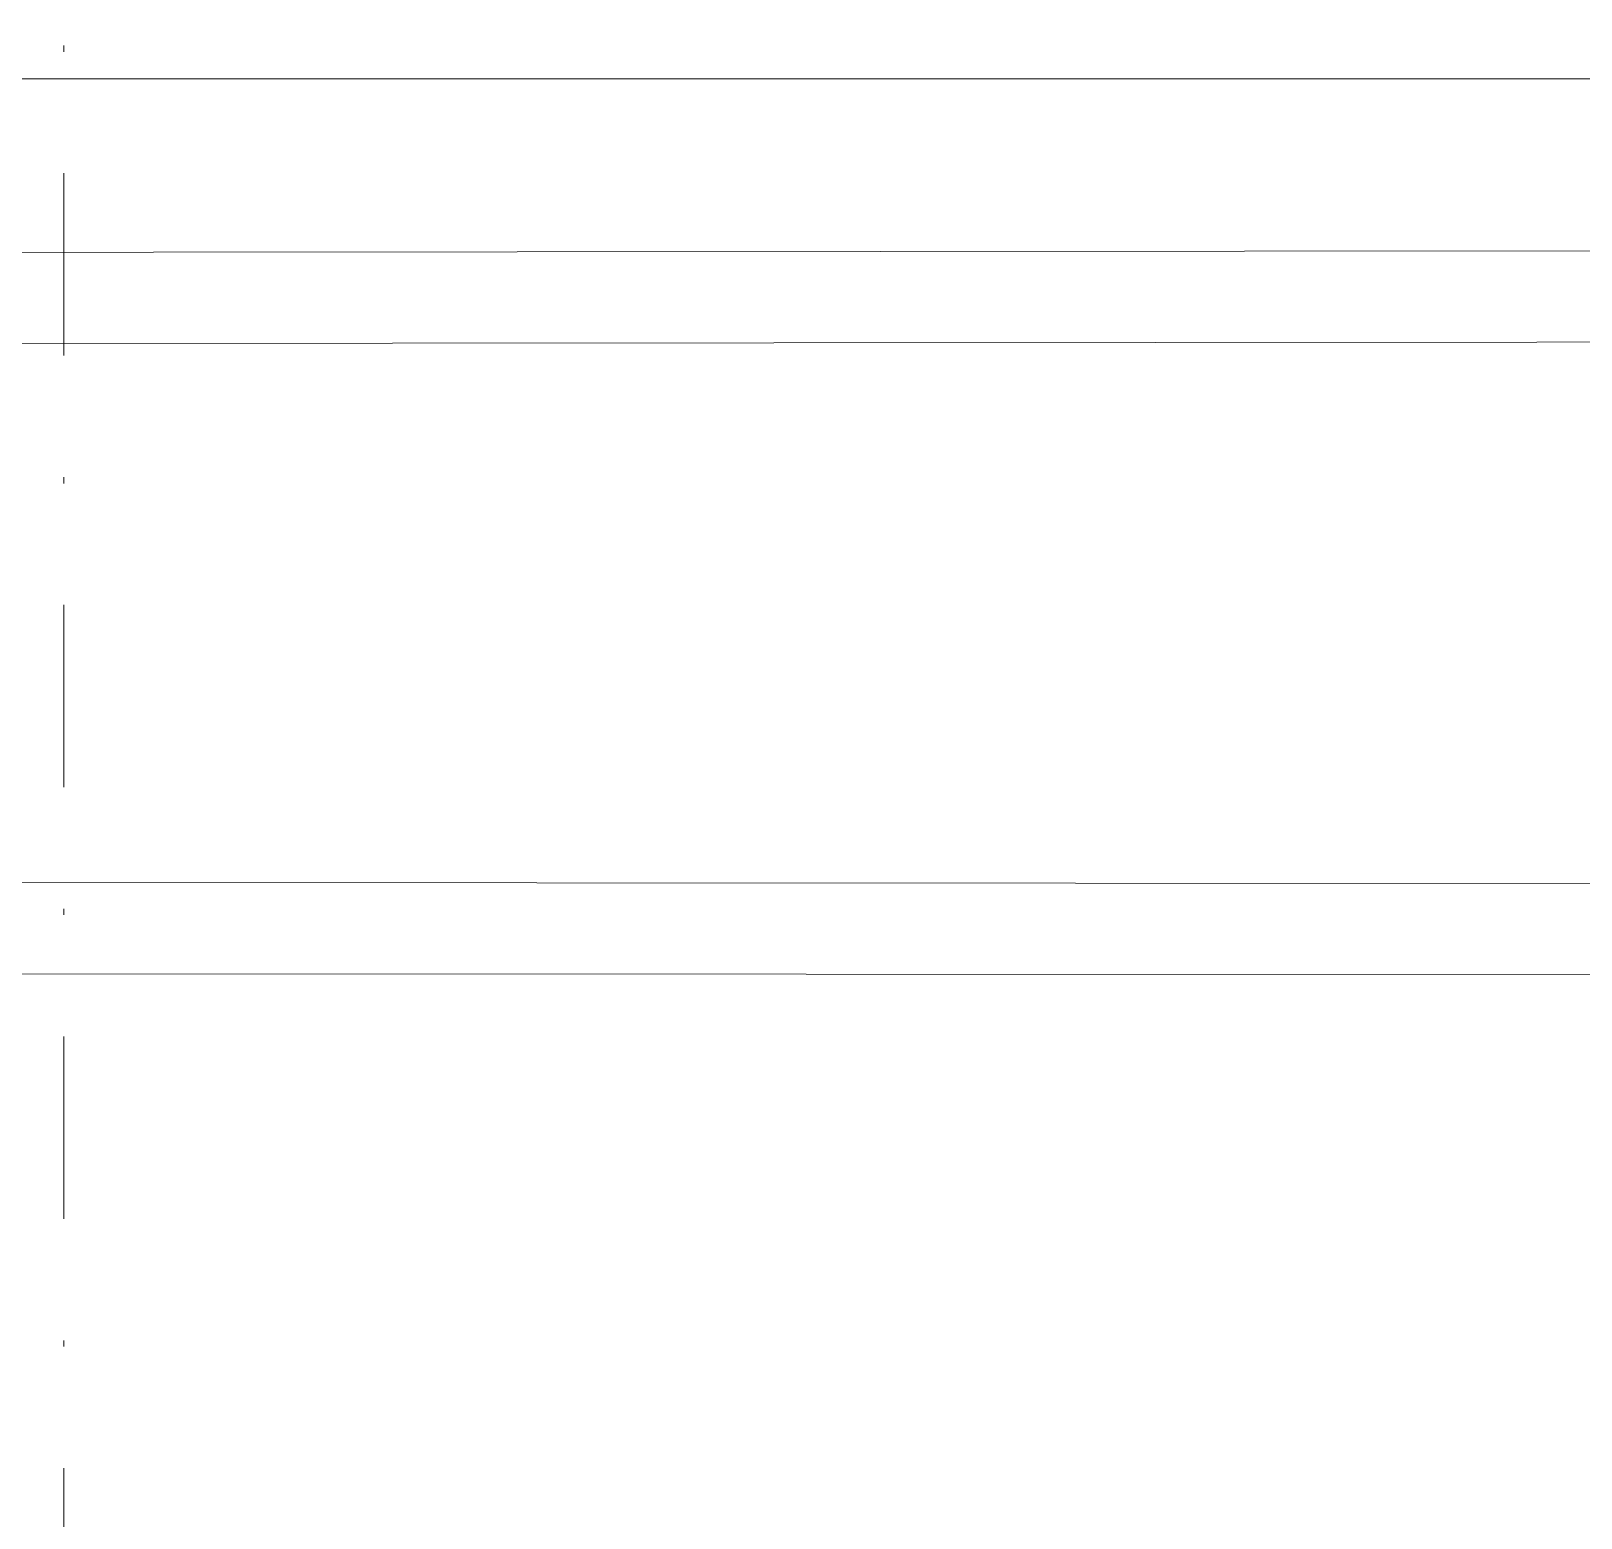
# Model space of a CAD drawing. Header units: millimetres. Extents: x 1010 to 1494, y -119 to 564.
# Drawn here: x 1383.78 to 1409.26, y 509.81 to 534.27 of the extents above; entities that cross this region are included whole.
import ezdxf

# ---------------------------------------------------------------- set-up
doc = ezdxf.new("R2010")
doc.units = ezdxf.units.MM
doc.linetypes.add('CENTER', pattern=[0.7, 0.3, -0.2, 0, -0.2])
doc.layers.add('20', color=6, linetype='Continuous', lineweight=9)
doc.layers.add('80', color=1, linetype='Continuous', lineweight=9)

msp = doc.modelspace()

# ---------------------------------------------------------------- linework, layer by layer
at = {"layer": '20'}
for p, q in [((1372.99104, 520.26778), (1433.6233, 520.23993)), ((1372.99236, 518.76778), (1433.6233, 518.73993))]:
    msp.add_line(p, q, dxfattribs=at)
msp.add_lwpolyline([(1433.6233, 529.17507), (1314.45201, 529.0698, -0.3700918), (1312.53416, 530.77513), (1312.54031, 533.48476)], format="xyb", dxfattribs=at)
msp.add_lwpolyline([(1433.6233, 530.67507), (1314.03369, 530.56943), (1314.04032, 533.48476)], dxfattribs=at)
at = {"layer": '80', "linetype": 'CENTER', "ltscale": 10}
msp.add_line((1384.31497, 457.93086), (1384.31497, 544.47218), dxfattribs=at)
at = {"layer": '80'}
msp.add_lwpolyline([(1283.38738, 533.48476), (1433.6233, 533.48476), (1433.6233, 419.62592), (1283.38738, 419.62592)], close=True, dxfattribs=at)

doc.saveas('drawing.dxf')
